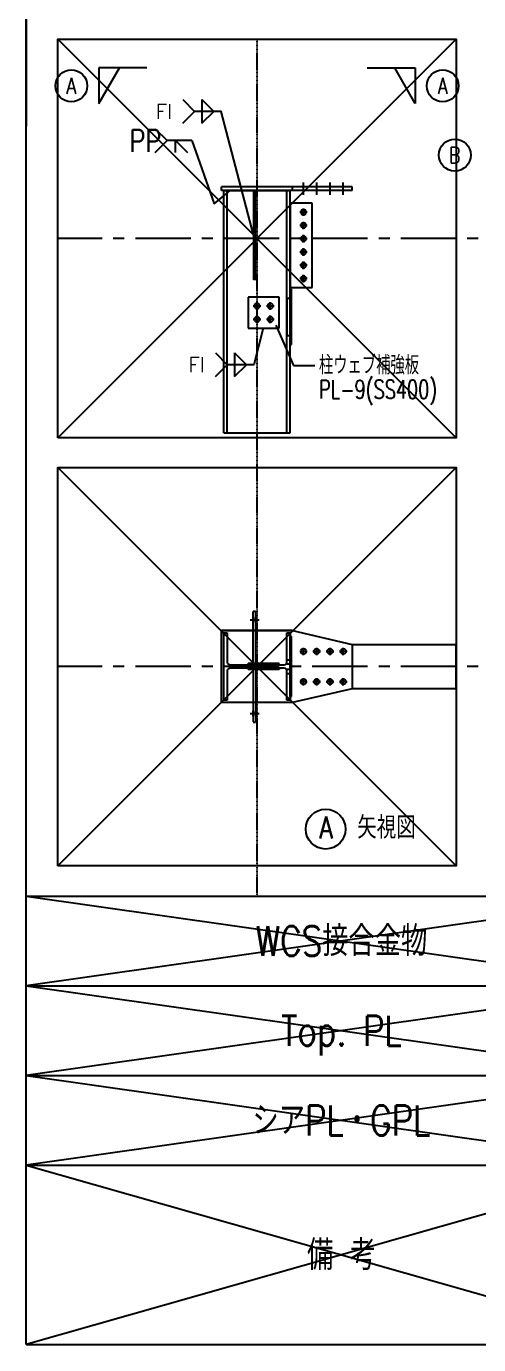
# Model space of a CAD drawing. Extents: x -668440 to 1010955, y -1678500 to 210463.
# Drawn here: x -516717 to -496265, y -944029 to -884498 of the extents above; entities that cross this region are included whole.
import ezdxf
from ezdxf.enums import TextEntityAlignment as Align

# ---------------------------------------------------------------- set-up
doc = ezdxf.new("R2010")
doc.units = 0
doc.header["$MEASUREMENT"] = 0
doc.linetypes.add('CENTER', pattern=[2, 1.25, -0.25, 0.25, -0.25])
doc.linetypes.add('HASEN_S', pattern=[2, 1.5, -0.5])
doc.layers.get('0').update_dxf_attribs({"color": 3, "linetype": 'CONTINUOUS'})
doc.layers.get('Defpoints').update_dxf_attribs({"color": 251, "linetype": 'CONTINUOUS'})
doc.layers.add('00_ADDL', color=253, linetype='CONTINUOUS', plot=False)
for name, color, linetype in [('010', 7, 'CONTINUOUS'), ('098', 7, 'CONTINUOUS'), ('100', 5, 'CENTER'), ('_1-1_L-CL', 3, 'CONTINUOUS'), ('_1-3_L-CS', 1, 'CONTINUOUS'), ('_1-B_TXT1', 3, 'CONTINUOUS'), ('_4-7_CS-H', 4, 'HASEN_S'), ('_5-6_GS-M', 6, 'CONTINUOUS'), ('BEAM_H-496x199x9x14x13', 7, 'CONTINUOUS'), ('BOLT', 4, 'CONTINUOUS'), ('cfhole_d', 7, 'CONTINUOUS'), ('cfr_d', 7, 'CONTINUOUS'), ('chole', 7, 'CONTINUOUS'), ('COL_H-300x305x15x15x13', 7, 'CONTINUOUS'), ('ctp400-40-60-60-0-0-M22', 7, 'CONTINUOUS'), ('cwr_d', 7, 'CONTINUOUS'), ('SH400-12-6-0-M22@60(0.0)', 7, 'CONTINUOUS'), ('SP400-40-60-60-0-0-M22-200-K4-320-325-0-137-TYPE1', 7, 'CONTINUOUS'), ('修正2022年4月20日', 2, 'CONTINUOUS')]:
    doc.layers.add(name, color=color, linetype=linetype)
doc.styles.add('DRACAD', font='txt', dxfattribs={"width": 0.85, "bigfont": 'extfont2'})
doc.styles.add('S000', font='simplex.shx', dxfattribs={"width": 0.7, "bigfont": 'extfont2.shx'})
doc.styles.add('S020', font='simplex.shx', dxfattribs={"width": 0.8, "height": 100, "bigfont": 'extfont2.shx'})
doc.styles.add('S030', font='simplex.shx', dxfattribs={"width": 0.8, "bigfont": 'extfont2.shx'})

# ---------------------------------------------------------------- blocks, each defined once
blk = doc.blocks.new('剛接合部C1Y')
for p, q in [((-218741.54476, -399027.59222), (-218741.54476, -392142.59222)), ((-217893.01253, -393875.57027), (-217819.28032, -393815.66568))]:
    blk.add_line(p, q)
at = {"layer": '00_ADDL'}
for p, q in [((-218598.46888, -393132.59222), (-216798.46888, -394932.59222)), ((-216798.46888, -393132.59222), (-218598.46888, -394932.59222)), ((-218598.46888, -395065.92555), (-216798.46888, -396865.92555)), ((-216798.46888, -395065.92555), (-218598.46888, -396865.92555)), ((-218741.54476, -397002.59222), (-215891.54476, -397407.59222)), ((-215891.54476, -397002.59222), (-218741.54476, -397407.59222)), ((-218741.54476, -397407.59222), (-215891.54476, -397812.59222)), ((-215891.54476, -397407.59222), (-218741.54476, -397812.59222)), ((-218741.54476, -397812.59222), (-215891.54476, -398217.59222)), ((-215891.54476, -397812.59222), (-218741.54476, -398217.59222)), ((-218741.54476, -398217.59222), (-215891.54476, -399027.59222)), ((-215891.54476, -398217.59222), (-218741.54476, -399027.59222))]:
    blk.add_line(p, q, dxfattribs=at)
at = {"layer": '00_ADDL', "transparency": 33554661}
for p, q in [((-217703.46888, -395754.92555), (-217715.46888, -395754.92555)), ((-217703.46888, -395754.92555), (-217715.46888, -395754.92555)), ((-217703.46888, -396176.92555), (-217715.46888, -396176.92555)), ((-217703.46888, -396176.92555), (-217715.46888, -396176.92555))]:
    blk.add_line(p, q, dxfattribs=at)
at = {"layer": '00_ADDL'}
for points in [[(-218598.46888, -394932.59222), (-218598.46888, -393132.59222), (-216798.46888, -393132.59222), (-216798.46888, -394932.59222)], [(-218598.46888, -396865.92555), (-218598.46888, -395065.92555), (-216798.46888, -395065.92555), (-216798.46888, -396865.92555)]]:
    blk.add_lwpolyline(points, close=True, dxfattribs=at)
at = {"layer": '100'}
blk.add_line((-217698.46888, -397002.59222), (-217698.46888, -393132.59222), dxfattribs=at)
at = {"layer": '100', "linetype": 'CENTER', "ltscale": 200}
for p, q in [((-212798.46888, -394032.59222), (-218598.46888, -394032.59222)), ((-212798.46888, -395965.92555), (-218598.46888, -395965.92555))]:
    blk.add_line(p, q, dxfattribs=at)
at = {"layer": '_1-1_L-CL', "transparency": 33554661}
for p, q in [((-218158.56228, -393537.06389), (-218105.22894, -393590.39722)), ((-218158.56228, -393643.73056), (-218105.22894, -393590.39722)), ((-217993.334, -393590.39722), (-218105.22894, -393590.39722)), ((-218066.69484, -393643.73056), (-218066.69484, -393590.39722)), ((-218066.69484, -393590.39722), (-218013.3615, -393643.73056)), ((-217993.334, -393590.39722), (-217893.01253, -393875.57027))]:
    blk.add_line(p, q, dxfattribs=at)
at = {"layer": '_1-1_L-CL'}
for p, q in [((-218741.54476, -397407.59222), (-212655.39301, -397407.59222)), ((-218741.54476, -397812.59222), (-212655.39301, -397812.59222)), ((-218741.54476, -398217.59222), (-212655.39301, -398217.59222)), ((-218741.54476, -399027.59222), (-212655.39301, -399027.59222))]:
    blk.add_line(p, q, dxfattribs=at)
at = {"layer": '_1-3_L-CS'}
for p, q in [((-218196.65034, -393262.48971), (-218413.7855, -393262.48971)), ((-218413.7855, -393262.48971), (-218413.7855, -393423.55949)), ((-218413.7855, -393423.55949), (-218320.79182, -393262.48971)), ((-217200.28742, -393262.48971), (-216983.15227, -393262.48971)), ((-216983.15227, -393423.55949), (-217076.14594, -393262.48971)), ((-216983.15227, -393262.48971), (-216983.15227, -393423.55949)), ((-217614.05897, -394423.55475), (-217533.96341, -394605.49251)), ((-217533.96341, -394605.49251), (-217436.67054, -394605.79816))]:
    blk.add_line(p, q, dxfattribs=at)
at = {"layer": '_1-3_L-CS', "transparency": 33554661}
for p, q in [((-218033.80611, -393405.48827), (-217980.47277, -393458.8216)), ((-217947.63152, -393405.48827), (-217894.29819, -393458.8216)), ((-217947.63152, -393405.48827), (-217947.63152, -393512.15493)), ((-218033.80611, -393512.15493), (-217980.47277, -393458.8216)), ((-217947.63152, -393512.15493), (-217894.29819, -393458.8216)), ((-217886.07592, -394549.07071), (-217832.74259, -394602.40404)), ((-217799.90133, -394549.07071), (-217746.568, -394602.40404)), ((-217799.90133, -394549.07071), (-217799.90133, -394655.73737)), ((-217886.07592, -394655.73737), (-217832.74259, -394602.40404)), ((-217799.90133, -394655.73737), (-217746.568, -394602.40404))]:
    blk.add_line(p, q, dxfattribs=at)
at = {"layer": '_1-3_L-CS'}
for points in [[(-217714.96888, -394016.09222), (-217860.99974, -393458.8216), (-217980.47277, -393458.8216)], [(-217671.02251, -394437.53531), (-217713.26955, -394602.40404), (-217832.74259, -394602.40404)]]:
    blk.add_lwpolyline(points, dxfattribs=at)
at = {"layer": '_1-3_L-CS', "ltscale": 10}
for centre, radius in [((-218538.02628, -393343.0246), 72), ((-216858.91149, -393343.0246), 72), ((-216804.13861, -393655.82892), 72), ((-217388.17729, -396699.57109), 90)]:
    blk.add_circle(centre, radius, dxfattribs=at)
at = {"layer": '_4-7_CS-H', "ltscale": 0.5}
for p, q in [((-217715.46888, -395958.92555), (-217715.46888, -395714.92555)), ((-217715.46888, -395714.92555), (-217703.46888, -395714.92555)), ((-217715.46888, -395960.92555), (-217715.46888, -395714.92555)), ((-217715.46888, -395714.92555), (-217703.46888, -395714.92555)), ((-217703.46888, -395958.92555), (-217703.46888, -395714.92555)), ((-217703.46888, -395960.92555), (-217703.46888, -395714.92555)), ((-217715.46888, -395970.92555), (-217715.46888, -396216.92555)), ((-217715.46888, -395972.92555), (-217715.46888, -396216.92555)), ((-217703.46888, -395970.92555), (-217703.46888, -396216.92555)), ((-217703.46888, -395972.92555), (-217703.46888, -396216.92555)), ((-217715.46888, -396216.92555), (-217703.46888, -396216.92555)), ((-217715.46888, -396216.92555), (-217703.46888, -396216.92555))]:
    blk.add_line(p, q, dxfattribs=at)
at = {"layer": '_4-7_CS-H', "ltscale": 0.5, "extrusion": (1, -2e-15, 0)}
for centre in [(-395754.92555, 0, -217715.46888), (-395754.92555, 0, -217715.46888), (-395754.92555, 0, -217703.46888), (-395754.92555, 0, -217703.46888)]:
    blk.add_circle(centre, 12, dxfattribs=at)
at = {"layer": '_4-7_CS-H', "ltscale": 0.5, "extrusion": (1, 2e-15, 0)}
for centre in [(-396176.92555, 0, -217715.46888), (-396176.92555, 0, -217715.46888), (-396176.92555, 0, -217703.46888), (-396176.92555, 0, -217703.46888)]:
    blk.add_circle(centre, 12, dxfattribs=at)
at = {"layer": '_5-6_GS-M', "transparency": 33554661}
blk.add_lwpolyline([(-217714.13555, -393815.59222), (-217714.13555, -394216.59222), (-217703.46888, -394216.59222), (-217703.46888, -393815.59222)], close=True, dxfattribs=at)
at = {"layer": 'BEAM_H-496x199x9x14x13'}
for p, q in [((-217268.46888, -395866.42555), (-216798.46888, -395866.42555)), ((-216798.46888, -396064.42555), (-216798.46888, -395866.42555)), ((-217268.46888, -396064.42555), (-216798.46888, -396064.42555))]:
    blk.add_line(p, q, dxfattribs=at)
at = {"layer": 'BOLT'}
for p, q in [((-217488.46888, -393835.59222), (-217488.46888, -393779.59222)), ((-217428.46888, -393835.59222), (-217428.46888, -393779.59222)), ((-217368.46888, -393835.59222), (-217368.46888, -393779.59222)), ((-217308.46888, -393835.59222), (-217308.46888, -393779.59222)), ((-217488.46888, -393930.59222), (-217488.46888, -393896.59222)), ((-217471.46888, -393913.59222), (-217505.46888, -393913.59222)), ((-217488.46888, -393990.59222), (-217488.46888, -393956.59222)), ((-217471.46888, -393973.59222), (-217505.46888, -393973.59222)), ((-217488.46888, -394050.59222), (-217488.46888, -394016.59222)), ((-217471.46888, -394033.59222), (-217505.46888, -394033.59222)), ((-217488.46888, -394110.59222), (-217488.46888, -394076.59222)), ((-217471.46888, -394093.59222), (-217505.46888, -394093.59222)), ((-217488.46888, -394170.59222), (-217488.46888, -394136.59222)), ((-217471.46888, -394153.59222), (-217505.46888, -394153.59222)), ((-217488.46888, -394230.59222), (-217488.46888, -394196.59222)), ((-217471.46888, -394213.59222), (-217505.46888, -394213.59222)), ((-217698.46888, -394354.59222), (-217698.46888, -394320.59222)), ((-217638.46888, -394354.59222), (-217638.46888, -394320.59222)), ((-217681.46888, -394337.59222), (-217715.46888, -394337.59222)), ((-217698.46888, -394414.59222), (-217698.46888, -394380.59222)), ((-217621.46888, -394337.59222), (-217655.46888, -394337.59222)), ((-217638.46888, -394414.59222), (-217638.46888, -394380.59222)), ((-217681.46888, -394397.59222), (-217715.46888, -394397.59222)), ((-217621.46888, -394397.59222), (-217655.46888, -394397.59222)), ((-217729.46888, -395754.92555, -40), (-217689.46888, -395754.92555, -40)), ((-217471.46888, -395897.42555), (-217505.46888, -395897.42555)), ((-217488.46888, -395914.42555), (-217488.46888, -395880.42555)), ((-217411.46888, -395897.42555), (-217445.46888, -395897.42555)), ((-217428.46888, -395914.42555), (-217428.46888, -395880.42555)), ((-217351.46888, -395897.42555), (-217385.46888, -395897.42555)), ((-217368.46888, -395914.42555), (-217368.46888, -395880.42555)), ((-217291.46888, -395897.42555), (-217325.46888, -395897.42555)), ((-217308.46888, -395914.42555), (-217308.46888, -395880.42555)), ((-217471.46888, -396034.42555), (-217505.46888, -396034.42555)), ((-217488.46888, -396051.42555), (-217488.46888, -396017.42555)), ((-217411.46888, -396034.42555), (-217445.46888, -396034.42555)), ((-217428.46888, -396051.42555), (-217428.46888, -396017.42555)), ((-217351.46888, -396034.42555), (-217385.46888, -396034.42555)), ((-217368.46888, -396051.42555), (-217368.46888, -396017.42555)), ((-217291.46888, -396034.42555), (-217325.46888, -396034.42555)), ((-217308.46888, -396051.42555), (-217308.46888, -396017.42555)), ((-217729.46888, -396176.92555, -40), (-217689.46888, -396176.92555, -40))]:
    blk.add_line(p, q, dxfattribs=at)
at = {"layer": 'cfhole_d'}
for p, q in [((-217563.46888, -394301.59222), (-217563.46888, -394470.59222)), ((-217563.46888, -394301.59222), (-217548.46888, -394301.59222)), ((-217548.46888, -394301.59222), (-217548.46888, -394470.59222)), ((-217563.46888, -394470.59222), (-217548.46888, -394470.59222)), ((-217563.46888, -395934.42555), (-217548.46888, -395934.42555)), ((-217548.46888, -395953.42555), (-217548.46888, -395934.42555)), ((-217567.46888, -395953.42555), (-217548.46888, -395953.42555)), ((-217567.46888, -395977.42555), (-217548.46888, -395977.42555)), ((-217548.46888, -395996.42555), (-217548.46888, -395977.42555)), ((-217563.46888, -395996.42555), (-217548.46888, -395996.42555))]:
    blk.add_line(p, q, dxfattribs=at)
at = {"layer": 'cfr_d'}
for p, q in [((-217548.46888, -394511.59222), (-217548.46888, -394261.59222)), ((-217548.46888, -394261.59222), (-217542.46888, -394261.59222)), ((-217542.46888, -394511.59222), (-217542.46888, -394261.59222)), ((-217548.46888, -394294.59222), (-217542.46888, -394294.59222)), ((-217548.46888, -394477.59222), (-217542.46888, -394477.59222)), ((-217548.46888, -394511.59222), (-217542.46888, -394511.59222)), ((-217548.46888, -396100.42555), (-217548.46888, -395830.42555)), ((-217548.46888, -395830.42555), (-217542.46888, -395830.42555)), ((-217542.46888, -396100.42555), (-217542.46888, -395830.42555)), ((-217548.46888, -395927.42555), (-217542.46888, -395927.42555)), ((-217548.46888, -395960.42555), (-217542.46888, -395960.42555)), ((-217548.46888, -396003.42555), (-217542.46888, -396003.42555)), ((-217548.46888, -396100.42555), (-217542.46888, -396100.42555))]:
    blk.add_line(p, q, dxfattribs=at)
at = {"layer": 'chole', "extrusion": (0, 6.12323e-17, -1)}
for centre in [(217698.46888, -394337.59222), (217638.46888, -394337.59222), (217698.46888, -394397.59222), (217638.46888, -394397.59222)]:
    blk.add_circle(centre, 12, dxfattribs=at)
at = {"layer": 'COL_H-300x305x15x15x13'}
for p, q in [((-217848.46888, -393815.59222), (-217548.46888, -393815.59222)), ((-217848.46888, -394910.59222), (-217848.46888, -393815.59222)), ((-217848.46888, -393815.59222), (-217548.46888, -393815.59222)), ((-217833.46888, -394910.59222), (-217833.46888, -393815.59222)), ((-217563.46888, -394910.59222), (-217563.46888, -393815.59222)), ((-217548.46888, -394910.59222), (-217548.46888, -393815.59222)), ((-217848.46888, -394910.59222), (-217548.46888, -394910.59222)), ((-217848.46888, -396117.42555), (-217848.46888, -395813.42555)), ((-217848.46888, -395813.42555), (-217833.46888, -395813.42555)), ((-217833.46888, -395813.42555), (-217833.46888, -395945.42555)), ((-217563.46888, -395945.42555), (-217563.46888, -395813.42555)), ((-217563.46888, -395813.42555), (-217548.46888, -395813.42555)), ((-217548.46888, -395813.42555), (-217548.46888, -396117.42555)), ((-217833.46888, -395945.42555), (-217831.46888, -395951.42555)), ((-217831.46888, -395979.42555), (-217833.46888, -395985.42555)), ((-217833.46888, -395985.42555), (-217833.46888, -396117.42555)), ((-217831.46888, -395951.42555), (-217826.46888, -395956.42555)), ((-217826.46888, -395974.42555), (-217831.46888, -395979.42555)), ((-217826.46888, -395956.42555), (-217820.46888, -395958.42555)), ((-217820.46888, -395972.42555), (-217826.46888, -395974.42555)), ((-217820.46888, -395958.42555), (-217576.46888, -395958.42555)), ((-217576.46888, -395972.42555), (-217820.46888, -395972.42555)), ((-217576.46888, -395958.42555), (-217570.46888, -395956.42555)), ((-217570.46888, -395974.42555), (-217576.46888, -395972.42555)), ((-217570.46888, -395956.42555), (-217565.46888, -395951.42555)), ((-217565.46888, -395979.42555), (-217570.46888, -395974.42555)), ((-217565.46888, -395951.42555), (-217563.46888, -395945.42555)), ((-217563.46888, -395985.42555), (-217565.46888, -395979.42555)), ((-217563.46888, -396117.42555), (-217563.46888, -395985.42555)), ((-217833.46888, -396117.42555), (-217848.46888, -396117.42555)), ((-217548.46888, -396117.42555), (-217563.46888, -396117.42555))]:
    blk.add_line(p, q, dxfattribs=at)
at = {"layer": 'ctp400-40-60-60-0-0-M22'}
for p, q in [((-217538.46888, -393815.59222), (-217858.46888, -393815.59222)), ((-217538.46888, -393815.59222), (-217858.46888, -393815.59222)), ((-217538.46888, -395803.42555), (-217858.46888, -395803.42555)), ((-217858.46888, -396127.42555), (-217858.46888, -395803.42555)), ((-217538.46888, -396127.42555), (-217858.46888, -396127.42555))]:
    blk.add_line(p, q, dxfattribs=at)
at = {"layer": 'cwr_d'}
for p, q in [((-217598.46888, -394297.59222), (-217738.46888, -394297.59222)), ((-217738.46888, -394297.59222), (-217738.46888, -394437.59222)), ((-217598.46888, -394437.59222), (-217598.46888, -394297.59222)), ((-217738.46888, -394437.59222), (-217598.46888, -394437.59222)), ((-217598.46888, -395952.42555), (-217738.46888, -395952.42555)), ((-217738.46888, -395958.42555), (-217738.46888, -395952.42555)), ((-217598.46888, -395958.42555), (-217738.46888, -395958.42555)), ((-217598.46888, -395972.42555), (-217738.46888, -395972.42555)), ((-217738.46888, -395972.42555), (-217738.46888, -395978.42555)), ((-217598.46888, -395978.42555), (-217738.46888, -395978.42555)), ((-217598.46888, -395958.42555), (-217598.46888, -395952.42555)), ((-217598.46888, -395972.42555), (-217598.46888, -395978.42555))]:
    blk.add_line(p, q, dxfattribs=at)
at = {"layer": 'cwr_d', "extrusion": (0, 6.12323e-17, -1)}
for centre in [(217698.46888, -394337.59222), (217638.46888, -394337.59222), (217698.46888, -394397.59222), (217638.46888, -394397.59222)]:
    blk.add_circle(centre, 12, dxfattribs=at)
at = {"layer": 'Defpoints'}
blk.add_line((-218741.54476, -376150.73644), (-218741.54476, -393525.7562), dxfattribs=at)
at = {"layer": 'SH400-12-6-0-M22@60(0.0)'}
for p, q in [((-217548.46888, -393873.59222), (-217548.46888, -394253.59222)), ((-217448.46888, -393873.59222), (-217548.46888, -393873.59222)), ((-217448.46888, -394253.59222), (-217448.46888, -393873.59222)), ((-217548.46888, -394253.59222), (-217448.46888, -394253.59222)), ((-217548.46888, -395981.42555), (-217548.46888, -395969.42555))]:
    blk.add_line(p, q, dxfattribs=at)
at = {"layer": 'SH400-12-6-0-M22@60(0.0)', "extrusion": (0, 6.12323e-17, -1)}
for centre in [(217488.46888, -393913.59222), (217488.46888, -393973.59222), (217488.46888, -394033.59222), (217488.46888, -394093.59222), (217488.46888, -394153.59222), (217488.46888, -394213.59222)]:
    blk.add_circle(centre, 12, dxfattribs=at)
at = {"layer": 'SP400-40-60-60-0-0-M22-200-K4-320-325-0-137-TYPE1'}
for p, q in [((-217268.46888, -393799.59222), (-217858.46888, -393799.59222)), ((-217858.46888, -393815.59222), (-217858.46888, -393799.59222)), ((-217268.46888, -393815.59222), (-217858.46888, -393815.59222)), ((-217538.46888, -393815.59222), (-217538.46888, -393799.59222)), ((-217268.46888, -393815.59222), (-217268.46888, -393799.59222)), ((-217858.46888, -396127.42555), (-217858.46888, -395803.42555)), ((-217858.46888, -395803.42555), (-217538.46888, -395803.42555)), ((-217538.46888, -395803.42555), (-217268.46888, -395865.42555)), ((-217268.46888, -395865.42555), (-217268.46888, -396065.42555)), ((-217268.46888, -396065.42555), (-217538.46888, -396127.42555)), ((-217538.46888, -396127.42555), (-217858.46888, -396127.42555))]:
    blk.add_line(p, q, dxfattribs=at)
for centre in [(-217488.46888, -395896.92555), (-217428.46888, -395896.92555), (-217368.46888, -395896.92555), (-217308.46888, -395896.92555), (-217488.46888, -396033.92555), (-217428.46888, -396033.92555), (-217368.46888, -396033.92555), (-217308.46888, -396033.92555)]:
    blk.add_circle(centre, 12, dxfattribs=at)
at = {"layer": '修正2022年4月20日'}
blk.add_line((-218741.54476, -397002.59222), (-212655.39301, -397002.59222), dxfattribs=at)
at = {"layer": '010', "color": 3, "linetype": 'Continuous', "style": 'DRACAD', "width": 0.8}
blk.add_text('PP', height=100, dxfattribs=at).set_placement((-218275.18473, -393591.60801), align=Align.MIDDLE_LEFT)
at = {"layer": '098', "color": 3, "linetype": 'Continuous', "style": 'DRACAD'}
for p in [(-218156.60416, -393458.8216), (-218008.87397, -394602.40404)]:
    blk.add_text('FI', height=66.666667, dxfattribs=at).set_placement(p, align=Align.MIDDLE_LEFT)
at = {"layer": '_1-1_L-CL', "style": 'S020', "width": 0.8}
blk.add_text('備 考', height=135, dxfattribs=at).set_placement((-217316.54476, -398622.59222), align=Align.MIDDLE_CENTER)
at = {"layer": '_1-3_L-CS', "ltscale": 10, "style": 'S000', "width": 0.8}
for s, p in [('A', (-218538.02628, -393343.0246)), ('B', (-216804.13861, -393655.82892))]:
    blk.add_text(s, height=72, rotation=359.99999997, dxfattribs=at).set_placement(p, align=Align.MIDDLE)
at = {"layer": '_1-3_L-CS', "ltscale": 10, "style": 'S000', "text_generation_flag": 2, "width": 0.8}
blk.add_text('A', height=72, rotation=0.00000003, dxfattribs=at).set_placement((-216858.91149, -393343.0246), align=Align.MIDDLE)
at = {"layer": '_1-3_L-CS', "ltscale": 10, "style": 'S000', "width": 0.8}
blk.add_text('A  矢視図', height=100, rotation=359.99999997, dxfattribs=at).set_placement((-217416.62631, -396742.44137))
at = {"layer": '_1-B_TXT1', "color": 3, "style": 'S030', "width": 0.7}
for s, p in [('柱ウェブ補強板', (-217418.6155, -394604.14932)), ('PL-9(SS400)', (-217418.6155, -394713.78829))]:
    blk.add_text(s, height=84, dxfattribs=at).set_placement(p, align=Align.MIDDLE_LEFT)
at = {"layer": '_1-B_TXT1', "style": 'S020', "width": 0.8}
for s, p in [('WCS接合金物', (-217316.54476, -397205.09222)), ('Top. PL', (-217316.54476, -397610.09222)), ('シアPL・GPL', (-217316.54476, -398015.09222))]:
    blk.add_text(s, height=135, dxfattribs=at).set_placement(p, align=Align.MIDDLE_CENTER)

msp = doc.modelspace()

# ---------------------------------------------------------------- block references
at = {"xscale": 10, "yscale": 10, "zscale": 10}
msp.add_blockref('剛接合部C1Y', (1670698.6842, 3046247.35843, 5600), dxfattribs=at)

doc.saveas('drawing.dxf')
